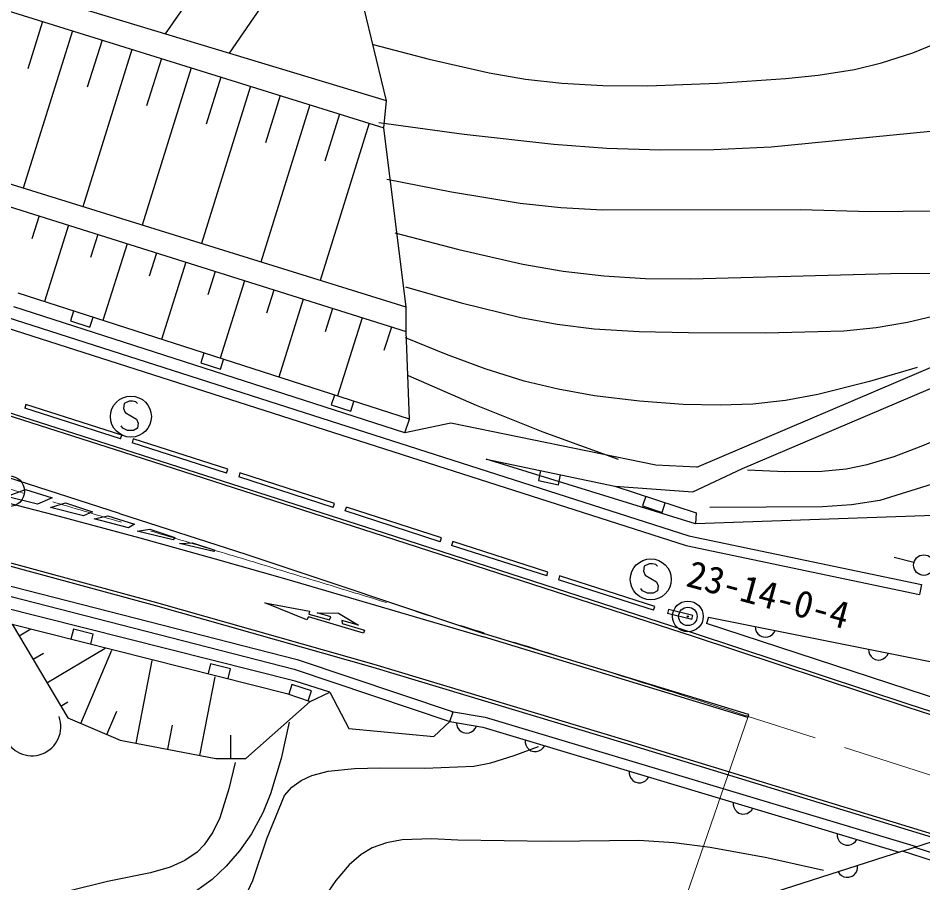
# Model space of a CAD drawing. Units: millimetres, scale not verified. Extents: x 40000 to 680000, y 20000 to 380000.
# Drawn here: x 461568 to 505692, y 260756 to 302935 of the extents above; entities that cross this region are included whole.
import ezdxf
from ezdxf.enums import TextEntityAlignment as Align

# ---------------------------------------------------------------- set-up
doc = ezdxf.new("R2010")
doc.units = ezdxf.units.MM
doc.header["$LTSCALE"] = 1000
doc.linetypes.add('CHAIN', pattern=[18.5, 12, -1.5, 3.5, -1.5])
for name, color, linetype, lineweight in [('M-BGD', 7, 'Continuous', 25), ('M-BGD-EXST', 7, 'Continuous', 25), ('M-BMK', 2, 'CHAIN', 13), ('M-BMK-SRVR', 3, 'Continuous', 25), ('M-STR-HTXT', 7, 'Continuous', 13), ('M-STR-STR1', 1, 'Continuous', 25), ('M-STR-STRC', 7, 'Continuous', 25)]:
    doc.layers.add(name, color=color, linetype=linetype, lineweight=lineweight)
doc.styles.add('ＭＳ ゴシック', font='')
doc.styles.get('ＭＳ ゴシック').set_extended_font_data('MS Gothic')

msp = doc.modelspace()

# ---------------------------------------------------------------- linework, layer by layer
at = {"layer": 'M-BGD'}
for p, q in [((479528, 298897), (430922, 313622)), ((430204, 312904), (479408, 297580)), ((474181, 310071), (468745, 302164)), ((476735, 308315), (471858, 301221)), ((479528, 298897), (477373, 307876)), ((480486, 288840), (423020, 306679)), ((421800, 306140), (480486, 287643)), ((462766, 302763), (462048, 300459)), ((464213, 302312), (461822, 294634)), ((465660, 301862), (464943, 299559)), ((467107, 301411), (464717, 293735)), ((468554, 300960), (467837, 298658)), ((470002, 300510), (467612, 292837)), ((471449, 300059), (470732, 297757)), ((472896, 299608), (470507, 291938)), ((474343, 299157), (473627, 296857)), ((479408, 297580), (479528, 298897)), ((475790, 298707), (473402, 291039)), ((477238, 298256), (476521, 295956)), ((478685, 297805), (476298, 290140)), ((480486, 288840), (479408, 297580)), ((462594, 293283), (462242, 292167)), ((464025, 292831), (462851, 289105)), ((494663, 281027), (521835, 292633)), ((465457, 292380), (465103, 291260)), ((496890, 280965), (523224, 292170)), ((466888, 291929), (465708, 288185)), ((468319, 291478), (467964, 290352)), ((453211, 290855), (494276, 277692)), ((469751, 291027), (468565, 287264)), ((453060, 290379), (494148, 277208)), ((471182, 290576), (470825, 289444)), ((472613, 290124), (471422, 286344)), ((480650, 283372), (461569, 289518)), ((474045, 289673), (473687, 288536)), ((475476, 289222), (474279, 285424)), ((480435, 282705), (461354, 288852)), ((464272, 288647), (464119, 288171)), ((476908, 288771), (476548, 287629)), ((480486, 287643), (480486, 288840)), ((464119, 288171), (465070, 287865)), ((465070, 287865), (465224, 288341)), ((478339, 288320), (477136, 284504)), ((479770, 287869), (479409, 286721)), ((480650, 283372), (480486, 287643)), ((470633, 286598), (470479, 286122)), ((470479, 286122), (471431, 285816)), ((471431, 285816), (471585, 286292)), ((457332, 284754), (466705, 281758)), ((457377, 284897), (466751, 281901)), ((476993, 284549), (476840, 284074)), ((477792, 283767), (477945, 284243)), ((476840, 284074), (477792, 283767)), ((480435, 282705), (480650, 283372)), ((482668, 283174), (480435, 282705)), ((492661, 281132), (482668, 283174)), ((466705, 281758), (479379, 277684)), ((466751, 281901), (479425, 277827)), ((494599, 278264), (484400, 281421)), ((484400, 281421), (490674, 280113)), ((494663, 281027), (492661, 281132)), ((454369, 281012), (463329, 278702)), ((466517, 278780), (459806, 280936)), ((487048, 280869), (486946, 280379)), ((487925, 280175), (488027, 280665)), ((494469, 279825), (496890, 280965)), ((486946, 280379), (487925, 280175)), ((461008, 279609), (461926, 279947)), ((461926, 279947), (463233, 279531)), ((490674, 280113), (494633, 278803)), ((490674, 280113), (494469, 279825)), ((462519, 279230), (461008, 279609)), ((463233, 279531), (462519, 279230)), ((492179, 279615), (492022, 279140)), ((463150, 279067), (463885, 279289)), ((464752, 278665), (463150, 279067)), ((463885, 279289), (465189, 278861)), ((492022, 279140), (492971, 278826)), ((492971, 278826), (493128, 279301)), ((463329, 278702), (467501, 277585)), ((465189, 278861), (464752, 278665)), ((465276, 278507), (465940, 278664)), ((466944, 278079), (465276, 278507)), ((465940, 278664), (467238, 278246)), ((466517, 278780), (472669, 276790)), ((494633, 278803), (494599, 278264)), ((506702, 278696), (494599, 278264)), ((467238, 278246), (466944, 278079)), ((467378, 277916), (467987, 278003)), ((467987, 278003), (469214, 277602)), ((469134, 277496), (467378, 277916)), ((467501, 277585), (471179, 276563)), ((469214, 277602), (469134, 277496)), ((479379, 277684), (494485, 272794)), ((479425, 277827), (494532, 272936)), ((494276, 277692), (505627, 275314)), ((469432, 277315), (470075, 277349)), ((471112, 276913), (469432, 277315)), ((470075, 277349), (471155, 276981)), ((494148, 277208), (505525, 274824)), ((468332, 274420), (460004, 276678)), ((471155, 276981), (471112, 276913)), ((472669, 276790), (484305, 272904)), ((468292, 274276), (459966, 276533)), ((471179, 276563), (474679, 275575)), ((505255, 276381), (504287, 276630)), ((460706, 275365), (475176, 271657)), ((474679, 275575), (484263, 272760)), ((505627, 275314), (505525, 274824)), ((460580, 274881), (475034, 271177)), ((475072, 270601), (460691, 274217)), ((478885, 271259), (468292, 274276)), ((478927, 271403), (468332, 274420)), ((475656, 273581), (473604, 274409)), ((473604, 274409), (475775, 274011)), ((475775, 274011), (475747, 273863)), ((475722, 273734), (475656, 273581)), ((478407, 272939), (475722, 273734)), ((475747, 273863), (476758, 273579)), ((476812, 273736), (476146, 273930)), ((476146, 273930), (477200, 273920)), ((476758, 273579), (476812, 273736)), ((477200, 273920), (478165, 273334)), ((495243, 273717), (495143, 273403)), ((495243, 273717), (506284, 271502)), ((461280, 273374), (463992, 268806)), ((461280, 273374), (474668, 269997)), ((461619, 272803), (462185, 273140)), ((464264, 273137), (464142, 272652)), ((465234, 272893), (464264, 273137)), ((478165, 273334), (477349, 273549)), ((477349, 273549), (477371, 273401)), ((477371, 273401), (478461, 273077)), ((516980, 266266), (495143, 273403)), ((497513, 273261), (497528, 273136)), ((497528, 273136), (497567, 273026)), ((465111, 272408), (465234, 272893)), ((478461, 273077), (478407, 272939)), ((497150, 268825), (484263, 272760)), ((497194, 268968), (484307, 272904)), ((494485, 272794), (504914, 269349)), ((494532, 272936), (504961, 269491)), ((497567, 273026), (497646, 272908)), ((497646, 272908), (497732, 272830)), ((497732, 272830), (497842, 272767)), ((497842, 272767), (497999, 272736)), ((497999, 272736), (498124, 272751)), ((498124, 272751), (498234, 272790)), ((498234, 272790), (498352, 272869)), ((498352, 272869), (498430, 272955)), ((498430, 272955), (498493, 273065)), ((462297, 271661), (462807, 271964)), ((462975, 270519), (465809, 272201)), ((464629, 268536), (466145, 272114)), ((503033, 272154), (503049, 272028)), ((503049, 272028), (503088, 271918)), ((503088, 271918), (503166, 271801)), ((503872, 271761), (503951, 271847)), ((503951, 271847), (504014, 271957)), ((467318, 267574), (468103, 271607)), ((470958, 271448), (470836, 270964)), ((471928, 271204), (470958, 271448)), ((475176, 271657), (482784, 269101)), ((491167, 267711), (478927, 271403)), ((503166, 271801), (503252, 271722)), ((503252, 271722), (503362, 271659)), ((503362, 271659), (503519, 271628)), ((503519, 271628), (503645, 271644)), ((503645, 271644), (503754, 271683)), ((503754, 271683), (503872, 271761)), ((471806, 270719), (471928, 271204)), ((475034, 271177), (482625, 268627)), ((491123, 267567), (478885, 271259)), ((470429, 266969), (471176, 270811)), ((476774, 270058), (475072, 270601)), ((474925, 270438), (474765, 269964)), ((475873, 270117), (474925, 270438)), ((475712, 269644), (475873, 270117)), ((475810, 269611), (476774, 270058)), ((476774, 270058), (477698, 268284)), ((472676, 266818), (475810, 269611)), ((474668, 269997), (475810, 269611)), ((463653, 269377), (464000, 269583)), ((504914, 269349), (516435, 265543)), ((504961, 269491), (516482, 265685)), ((463992, 268806), (466541, 267725)), ((465903, 267995), (466382, 269126)), ((482625, 268627), (482784, 269101)), ((482711, 269120), (484352, 268833)), ((484352, 268833), (505369, 262530)), ((497156, 268823), (497150, 268825)), ((497156, 268823), (497205, 268965)), ((497205, 268965), (497194, 268968)), ((468874, 267272), (469103, 268453)), ((477698, 268284), (481835, 267902)), ((482625, 268627), (481835, 267902)), ((482625, 268627), (484236, 268346)), ((482938, 268572), (482957, 268447)), ((482957, 268447), (482999, 268338)), ((482999, 268338), (483080, 268223)), ((483787, 268201), (483863, 268289)), ((483863, 268289), (483923, 268400)), ((484236, 268346), (504530, 262259)), ((471941, 266818), (471941, 267957)), ((483080, 268223), (483168, 268146)), ((483168, 268146), (483280, 268086)), ((483280, 268086), (483437, 268059)), ((483437, 268059), (483562, 268078)), ((483562, 268078), (483671, 268119)), ((483671, 268119), (483787, 268201)), ((466541, 267725), (471207, 266818)), ((486294, 267728), (486298, 267602)), ((486298, 267602), (486327, 267489)), ((486327, 267489), (486394, 267365)), ((487179, 267338), (487252, 267441)), ((506373, 262914), (491123, 267567)), ((506417, 263057), (491167, 267711)), ((486394, 267365), (486472, 267278)), ((486472, 267278), (486576, 267206)), ((486576, 267206), (486729, 267160)), ((486729, 267160), (486855, 267163)), ((486855, 267163), (486968, 267192)), ((486968, 267192), (487093, 267259)), ((487093, 267259), (487179, 267338)), ((471207, 266818), (472676, 266818)), ((491367, 266207), (491371, 266081)), ((491371, 266081), (491400, 265967)), ((491400, 265967), (491467, 265843)), ((491467, 265843), (491546, 265757)), ((491546, 265757), (491649, 265684)), ((491649, 265684), (491802, 265638)), ((491802, 265638), (491929, 265642)), ((491929, 265642), (492042, 265671)), ((492042, 265671), (492166, 265738)), ((492166, 265738), (492252, 265816)), ((492252, 265816), (492325, 265920)), ((496441, 264685), (496445, 264559)), ((496445, 264559), (496473, 264446)), ((496473, 264446), (496540, 264321)), ((496540, 264321), (496619, 264235)), ((497326, 264295), (497399, 264398)), ((496619, 264235), (496722, 264162)), ((496722, 264162), (496876, 264116)), ((496876, 264116), (497002, 264120)), ((497002, 264120), (497115, 264149)), ((497115, 264149), (497240, 264216)), ((497240, 264216), (497326, 264295)), ((501514, 263164), (501518, 263037)), ((501518, 263037), (501547, 262924)), ((501547, 262924), (501614, 262800)), ((501614, 262800), (501692, 262714)), ((501692, 262714), (501796, 262641)), ((501796, 262641), (501949, 262595)), ((501949, 262595), (502075, 262599)), ((502075, 262599), (502188, 262628)), ((502188, 262628), (502313, 262695)), ((502313, 262695), (502399, 262773)), ((502399, 262773), (502472, 262877)), ((504690, 262311), (455886, 246618)), ((501555, 261302), (501630, 261200)), ((502338, 261155), (502415, 261243)), ((502415, 261243), (502479, 261369)), ((502479, 261369), (502506, 261482)), ((502506, 261482), (502507, 261609)), ((501630, 261200), (501718, 261124)), ((501718, 261124), (501843, 261059)), ((501843, 261059), (501957, 261032)), ((501957, 261032), (502084, 261031)), ((502084, 261031), (502236, 261080)), ((502236, 261080), (502338, 261155))]:
    msp.add_line(p, q, dxfattribs=at)
for points in [[(478891, 301643), (481611, 300926), (484537, 300263), (486305, 299964), (488088, 299764), (490078, 299651), (492278, 299634), (495693, 299768), (498991, 299997), (500589, 300149), (502361, 300428), (503677, 300753), (505194, 301248), (508427, 302562)], [(479154, 297836), (483318, 297268), (487691, 296781), (490285, 296591), (492890, 296502), (495499, 296523), (498298, 296654), (508043, 297609), (508807, 297830), (509700, 298224), (510293, 298607), (511042, 299262), (511578, 299805)], [(479548, 295079), (482700, 294461), (486058, 293916), (488041, 293697), (490064, 293579), (499723, 293604), (503117, 293509), (506345, 293528), (507955, 293634), (509549, 293840), (510920, 294122), (512161, 294486), (515385, 295867)], [(479941, 292454), (483058, 291647), (486185, 290941), (488151, 290597), (490129, 290358), (492172, 290237), (494373, 290219), (504108, 290482), (507022, 290499), (510024, 290622), (511412, 290785), (512756, 291042), (514111, 291412), (515436, 291886), (516723, 292456), (518009, 293141), (519060, 293766)], [(539539, 292979), (537021, 290833), (534306, 288661), (532672, 287479), (530999, 286398), (529627, 285621), (528042, 284855), (526674, 284315), (525183, 283849), (523461, 283440), (521702, 283125), (511876, 281863), (510298, 281540), (508554, 281073), (506140, 280199), (503584, 279406), (502202, 279200), (500798, 279101), (495300, 279064)], [(497138, 280902), (498962, 280820), (500766, 280840), (501949, 280959), (502967, 281159), (504298, 281556), (505610, 282053), (507663, 282902), (509741, 283646), (510847, 283922), (512225, 284144), (515629, 284410), (519008, 284802), (520159, 285082), (521488, 285522), (522971, 286142), (524416, 286857), (526321, 287929), (528185, 289099), (532975, 292454)], [(480466, 289828), (483175, 289054), (486092, 288332), (487854, 288002), (489659, 287775), (491848, 287642), (494253, 287603), (498030, 287582), (501832, 287674), (503417, 287837), (504944, 288101), (508647, 288977), (512226, 289716), (516304, 290353)], [(505408, 285890), (503090, 285207), (500564, 284573), (498996, 284288), (497394, 284113), (495798, 284054), (493993, 284097), (491873, 284253), (489681, 284519), (487909, 284834), (486242, 285234), (484338, 285829), (482463, 286527), (480466, 287334)], [(480598, 285496), (483901, 284063), (487155, 282761), (490837, 281427)], [(474790, 268603), (474389, 266829), (473875, 265103), (473499, 264181), (472945, 263149), (472373, 262324), (471714, 261565), (471025, 260929), (470217, 260330)], [(472572, 259928), (473020, 260867), (473718, 262958), (474556, 265013), (474917, 265428), (475370, 265759), (475896, 265998), (476686, 266203), (477967, 266338), (479236, 266369), (481396, 266350), (483799, 266451), (484620, 266614), (485766, 266967), (486942, 267414)], [(472148, 266621), (471846, 265337), (471402, 263937), (471065, 263228), (470641, 262611), (470299, 262262), (469693, 261843), (468991, 261527), (468018, 261241), (465933, 260833), (464018, 260358)], [(500843, 261361), (498073, 261976), (495311, 262487), (493544, 262711), (491846, 262821), (487524, 262769), (483007, 262836), (481729, 262901), (480297, 262854), (479535, 262716), (478831, 262465), (478291, 262141), (477716, 261635), (477067, 260866), (476344, 259829)]]:
    msp.add_lwpolyline(points, dxfattribs=at)
msp.add_circle((505740, 276256), 500, dxfattribs=at)
msp.add_arc((462242, 268371), 1411, 200.556, 20.556, dxfattribs=at)
at = {"layer": 'M-BGD-EXST'}
for p, q in [((466988, 284256), (466748, 284136)), ((467148, 284256), (466988, 284256)), ((467308, 284216), (467148, 284256)), ((467388, 284136), (467308, 284216)), ((466748, 284136), (466708, 283896)), ((466708, 283896), (466788, 283696)), ((466788, 283696), (467348, 283376)), ((467348, 283376), (467428, 283176)), ((466668, 282936), (466588, 283056)), ((466908, 282816), (466668, 282936)), ((467388, 282936), (467188, 282816)), ((467428, 283176), (467388, 282936)), ((467188, 282816), (466908, 282816)), ((492343, 276322), (492103, 276202)), ((492503, 276322), (492343, 276322)), ((492663, 276282), (492503, 276322)), ((492743, 276202), (492663, 276282)), ((492103, 276202), (492063, 275962)), ((492063, 275962), (492143, 275762)), ((492143, 275762), (492703, 275442)), ((492703, 275442), (492783, 275242)), ((492023, 275002), (491943, 275122)), ((492263, 274882), (492023, 275002)), ((492743, 275002), (492543, 274882)), ((492783, 275242), (492743, 275002)), ((492543, 274882), (492263, 274882))]:
    msp.add_line(p, q, dxfattribs=at)
for centre in [(467068, 283496), (492423, 275562)]:
    msp.add_circle(centre, 1000, dxfattribs=at)
at = {"layer": 'M-BMK'}
msp.add_line((530887, 257995), (497176, 268880), dxfattribs=at)
msp.add_line((530887, 257995), (497176, 268880), dxfattribs=at)
msp.add_arc((18463, -1222954), 1566760, 72.20914, 76.05609, dxfattribs=at)
at = {"layer": 'M-BMK-SRVR'}
for centre, radius in [((461131, 279862), 750), ((494229, 273753), 750), ((494229, 273753), 450), ((494229, 273753), 30)]:
    msp.add_circle(centre, radius, dxfattribs=at)
at = {"layer": 'M-STR-HTXT'}
msp.add_line((497176, 268880), (488043, 242390), dxfattribs=at)
at = {"layer": 'M-STR-STR1'}
for p, q in [((504690, 262311), (517504, 266434)), ((525860, 255464), (504690, 262311)), ((526427, 255648), (505260, 262494))]:
    msp.add_line(p, q, dxfattribs=at)
at = {"layer": 'M-STR-STRC'}
for p, q in [((461951, 284097), (461890, 283906)), ((466565, 282409), (461890, 283906)), ((466626, 282599), (461951, 284097)), ((466565, 282409), (466626, 282599)), ((467185, 282409), (467124, 282218)), ((471799, 280933), (467185, 282409)), ((471738, 280743), (467124, 282218)), ((471738, 280743), (471799, 280933)), ((472388, 280750), (472327, 280560)), ((476993, 279261), (472388, 280750)), ((476932, 279071), (472327, 280560)), ((476932, 279071), (476993, 279261)), ((477517, 278898), (477579, 279089)), ((482152, 277389), (477517, 278898)), ((482214, 277579), (477579, 279089)), ((482152, 277389), (482214, 277579)), ((482769, 277402), (482708, 277211)), ((487348, 275725), (482708, 277211)), ((487409, 275915), (482769, 277402)), ((487348, 275725), (487409, 275915)), ((487978, 275733), (487917, 275542)), ((492559, 274054), (487917, 275542)), ((492621, 274245), (487978, 275733)), ((492559, 274054), (492621, 274245)), ((493290, 274093), (493243, 273898)), ((494468, 273805), (493290, 274093)), ((494421, 273611), (493243, 273898)), ((494421, 273611), (494468, 273805))]:
    msp.add_line(p, q, dxfattribs=at)

# ---------------------------------------------------------------- texts
at = {"layer": 'M-BMK-SRVR', "style": 'ＭＳ ゴシック'}
msp.add_text('23-14-0-4', height=1320, rotation=344.8, dxfattribs=at).set_placement((493978, 274863), align=Align.BOTTOM_LEFT)

doc.saveas('drawing.dxf')
